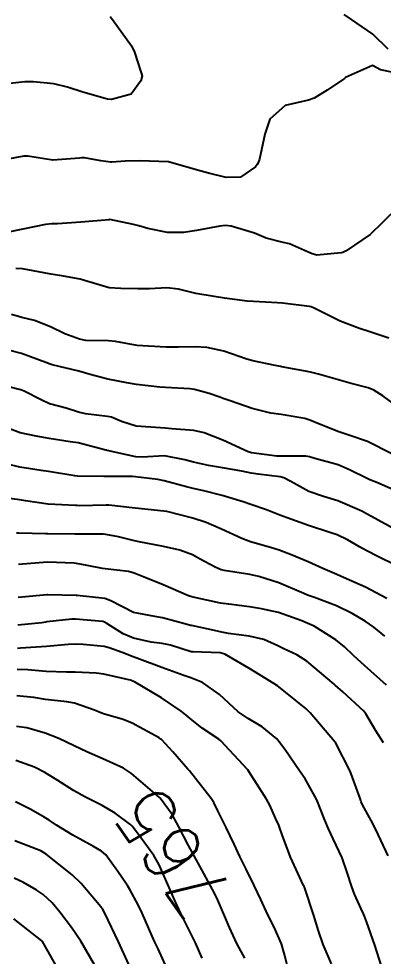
# Model space of a CAD drawing. Header units: metres. Extents: x 318500 to 325275, y 7408834 to 7428799.
# Drawn here: x 323558.9 to 323584.1, y 7421012.5 to 7421077.4 of the extents above; entities that cross this region are included whole.
import ezdxf
from ezdxf.enums import TextEntityAlignment as Align

# ---------------------------------------------------------------- set-up
doc = ezdxf.new("R2010")
doc.units = ezdxf.units.M
doc.header["$MEASUREMENT"] = 0
for name, color, linetype in [('Cotas', 45, 'Continuous'), ('Curvas de Nivel 1m', 11, 'Continuous'), ('Curvas de Nivel 5m', 15, 'Continuous'), ('Vias Primárias', 230, 'Continuous')]:
    doc.layers.add(name, color=color, linetype=linetype)
doc.styles.add('Style-STANDARD', font='STANDARD.shx')

msp = doc.modelspace()

# ---------------------------------------------------------------- linework, layer by layer
at = {"layer": 'Curvas de Nivel 1m', "flags": 128}
for points, elevation in [([(323565.184, 7421077.522), (323565.347, 7421077.305), (323566.653, 7421075.5), (323566.87, 7421075.051), (323567.302, 7421073.7), (323567.373, 7421073.489), (323567.383, 7421073.404), (323567.294, 7421073.069), (323566.627, 7421072.152), (323565.274, 7421071.768), (323564.991, 7421071.807), (323563.281, 7421072.293), (323562.222, 7421072.625), (323561.289, 7421072.854), (323559.882, 7421073), (323559.291, 7421072.99), (323558.045, 7421072.863)], 782), ([(323584.395, 7421075.264), (323583.335, 7421076.306), (323581.87, 7421077.302), (323581.355, 7421077.662)], 782), ([(323585.303, 7421073.529), (323583.866, 7421073.832), (323583.309, 7421074.132), (323581.453, 7421073.308), (323581.372, 7421073.236), (323581.298, 7421073.178), (323580.185, 7421072.423), (323579.278, 7421071.879), (323578.885, 7421071.727), (323577.27, 7421071.36), (323576.216, 7421070.415), (323575.863, 7421069.381), (323575.493, 7421067.656), (323575.403, 7421067.387), (323575.337, 7421067.269), (323575.216, 7421067.118), (323574.192, 7421066.414), (323573.205, 7421066.383), (323571.966, 7421066.671), (323571.212, 7421066.894), (323569.22, 7421067.47), (323567.22, 7421067.539), (323566.208, 7421067.505), (323565.3, 7421067.438), (323565.219, 7421067.442), (323564.545, 7421067.53), (323563.407, 7421067.732), (323563.222, 7421067.732), (323563.062, 7421067.712), (323561.22, 7421067.57), (323559.485, 7421067.859), (323559.223, 7421067.856), (323557.957, 7421067.619)], 781), ([(323584.428, 7421055.259), (323583.067, 7421055.729), (323582.419, 7421055.94), (323581.077, 7421056.429), (323579.276, 7421057.328), (323579.081, 7421057.423), (323578.959, 7421057.455), (323577.085, 7421057.674), (323576.745, 7421057.705), (323575.086, 7421057.792), (323574.654, 7421057.827), (323573.089, 7421058.032), (323572.37, 7421058.141), (323571.094, 7421058.358), (323569.913, 7421058.643), (323569.099, 7421058.756), (323567.905, 7421058.675), (323567.098, 7421058.666), (323565.909, 7421058.696), (323565.098, 7421058.751), (323563.405, 7421059.246), (323563.107, 7421059.34), (323561.961, 7421059.561), (323561.112, 7421059.689), (323560.97, 7421059.715), (323559.117, 7421060.06), (323558.652, 7421060.072)], 779), ([(323584.999, 7421050.547), (323584.015, 7421051.265), (323583.411, 7421051.671), (323583.015, 7421051.82), (323581.841, 7421052.121), (323581.02, 7421052.358), (323579.581, 7421052.768), (323579.026, 7421052.91), (323578.679, 7421052.988), (323577.029, 7421053.286), (323576.966, 7421053.297), (323576.588, 7421053.367), (323575.035, 7421053.69), (323574.613, 7421053.818), (323573.044, 7421054.364), (323571.85, 7421054.626), (323571.048, 7421054.654), (323569.876, 7421054.629), (323569.048, 7421054.649), (323567.828, 7421054.702), (323567.049, 7421054.762), (323565.539, 7421055.026), (323565.053, 7421055.083), (323563.493, 7421055.104), (323563.054, 7421055.183), (323562.05, 7421055.56), (323561.065, 7421056.037), (323559.959, 7421056.477), (323559.071, 7421056.696), (323558.364, 7421056.901)], 778), ([(323584.638, 7421047.255), (323582.963, 7421048.119), (323581.739, 7421048.527), (323580.972, 7421048.791), (323579.65, 7421049.323), (323578.984, 7421049.587), (323578.624, 7421049.696), (323576.989, 7421049.977), (323576.279, 7421050.082), (323574.995, 7421050.394), (323573.473, 7421050.928), (323572.997, 7421051.095), (323572.759, 7421051.175), (323572.024, 7421051.425), (323571.004, 7421051.717), (323570.681, 7421051.768), (323569.006, 7421051.851), (323568.6, 7421051.88), (323567.009, 7421052.067), (323566.337, 7421052.174), (323565.014, 7421052.425), (323563.802, 7421052.754), (323563.022, 7421052.985), (323561.179, 7421053.417), (323561.028, 7421053.459), (323560.724, 7421053.575), (323559.039, 7421054.193), (323558.244, 7421054.41)], 777), ([(323584.922, 7421044.701), (323583.606, 7421045.27), (323583.123, 7421045.468), (323582.933, 7421045.552), (323581.773, 7421046.132), (323580.942, 7421046.494), (323579.329, 7421046.943), (323578.947, 7421047.054), (323578.707, 7421047.093), (323576.947, 7421047.094), (323576.689, 7421047.105), (323574.949, 7421047.327), (323574.712, 7421047.392), (323572.962, 7421048.211), (323571.679, 7421048.72), (323570.971, 7421048.873), (323569.438, 7421048.998), (323568.974, 7421049.043), (323567.315, 7421049.147), (323566.975, 7421049.179), (323565.97, 7421049.505), (323565.261, 7421049.794), (323564.983, 7421049.85), (323563.464, 7421050.022), (323562.986, 7421050.151), (323562.126, 7421050.421), (323560.991, 7421050.713), (323560.415, 7421051), (323559.235, 7421051.596), (323559.001, 7421051.678), (323558.9, 7421051.703), (323557.009, 7421052.204)], 776), ([(323584.853, 7421039.572), (323583.716, 7421040.124), (323582.863, 7421040.581), (323582.407, 7421040.828), (323581.588, 7421041.299), (323580.875, 7421041.653), (323580.367, 7421041.826), (323578.884, 7421042.292), (323577.418, 7421042.826), (323576.895, 7421043.023), (323575.98, 7421043.374), (323574.906, 7421043.758), (323574.368, 7421043.936), (323572.915, 7421044.381), (323571.644, 7421044.704), (323570.921, 7421044.855), (323570.445, 7421044.97), (323568.919, 7421045.387), (323568.482, 7421045.474), (323566.923, 7421045.678), (323566.72, 7421045.696), (323564.923, 7421045.698), (323564.746, 7421045.699), (323562.923, 7421045.722), (323562.731, 7421045.743), (323560.927, 7421046.038), (323560.402, 7421046.104), (323558.931, 7421046.347), (323557.986, 7421046.562)], 774), ([(323584.299, 7421037.258), (323582.831, 7421038.025), (323581.523, 7421038.616), (323580.844, 7421038.908), (323579.875, 7421039.32), (323578.854, 7421039.775), (323577.765, 7421040.252), (323576.862, 7421040.59), (323576.269, 7421040.774), (323574.868, 7421041.168), (323574.273, 7421041.396), (323572.88, 7421042.054), (323571.809, 7421042.503), (323570.891, 7421042.818), (323569.104, 7421043.259), (323568.897, 7421043.288), (323566.9, 7421043.49), (323565.096, 7421043.711), (323564.902, 7421043.716), (323563.025, 7421043.672), (323562.901, 7421043.675), (323562.772, 7421043.68), (323560.902, 7421043.777), (323559.321, 7421044.01), (323558.905, 7421044.076), (323557.535, 7421044.25)], 773), ([(323584.169, 7421034.644), (323583.396, 7421035.271), (323582.796, 7421035.68), (323581.897, 7421036.2), (323580.812, 7421036.746), (323579.302, 7421037.325), (323578.822, 7421037.489), (323578.558, 7421037.6), (323576.834, 7421038.324), (323575.451, 7421038.771), (323574.843, 7421038.9), (323573.069, 7421039.185), (323572.847, 7421039.242), (323572.441, 7421039.416), (323571.401, 7421039.977), (323570.858, 7421040.266), (323570.005, 7421040.596), (323568.864, 7421040.857), (323567.173, 7421041.181), (323566.866, 7421041.25), (323565.749, 7421041.507), (323564.872, 7421041.686), (323564.697, 7421041.698), (323562.872, 7421041.69), (323562.733, 7421041.69), (323560.872, 7421041.722), (323560.719, 7421041.725), (323558.873, 7421041.775), (323558.696, 7421041.779)], 772), ([(323584.286, 7421031.257), (323582.76, 7421032.602), (323582.009, 7421033.291), (323581.375, 7421033.9), (323580.781, 7421034.394), (323579.275, 7421035.325), (323578.793, 7421035.549), (323578.435, 7421035.696), (323576.804, 7421036.28), (323575.64, 7421036.545), (323574.809, 7421036.671), (323573.369, 7421036.847), (323572.813, 7421036.927), (323570.923, 7421037.334), (323570.819, 7421037.361), (323570.594, 7421037.443), (323568.831, 7421038.205), (323567.637, 7421038.677), (323566.835, 7421039.005), (323566.453, 7421039.113), (323564.838, 7421039.307), (323564.645, 7421039.33), (323563.594, 7421039.539), (323562.842, 7421039.678), (323562.697, 7421039.697), (323560.843, 7421039.755), (323558.84, 7421039.6)], 771), ([(323584.387, 7421019.449), (323583.545, 7421021.266), (323583.222, 7421021.877), (323582.627, 7421022.966), (323582.53, 7421023.182), (323582.494, 7421023.282), (323582.426, 7421023.49), (323581.757, 7421025.294), (323580.765, 7421027.233), (323580.722, 7421027.31), (323580.709, 7421027.329), (323580.69, 7421027.352), (323579.011, 7421029.327), (323578.714, 7421029.624), (323577.413, 7421030.666), (323576.738, 7421031.196), (323576.494, 7421031.364), (323574.755, 7421032.423), (323573.097, 7421033.407), (323572.771, 7421033.493), (323570.888, 7421033.555), (323570.771, 7421033.57), (323569.341, 7421034.027), (323568.777, 7421034.135), (323568.019, 7421034.236), (323566.78, 7421034.507), (323566.076, 7421034.794), (323564.951, 7421035.518), (323564.791, 7421035.619), (323564.664, 7421035.65), (323562.794, 7421035.822), (323562.526, 7421035.821), (323560.791, 7421035.626), (323560.741, 7421035.621), (323560.46, 7421035.575), (323558.787, 7421035.412)], 769), ([(323583.938, 7421011.798), (323583.464, 7421013.266), (323582.889, 7421014.91), (323582.756, 7421015.277), (323582.693, 7421015.439), (323582.535, 7421015.769), (323582.057, 7421016.799), (323581.878, 7421017.29), (323581.565, 7421018.295), (323581.206, 7421019.301), (323580.6, 7421020.623), (323580.261, 7421021.313), (323580.019, 7421021.913), (323579.454, 7421023.322), (323578.651, 7421024.761), (323578.264, 7421025.336), (323577.265, 7421026.767), (323576.842, 7421027.358), (323576.773, 7421027.441), (323576.692, 7421027.533), (323575.695, 7421028.37), (323574.706, 7421028.941), (323574.028, 7421029.397), (323572.728, 7421030.604), (323571.552, 7421031.428), (323570.745, 7421031.754), (323570.276, 7421031.918), (323568.755, 7421032.483), (323567.197, 7421033.052), (323566.766, 7421033.211), (323565.999, 7421033.502), (323565.099, 7421033.841), (323564.774, 7421033.934), (323563.303, 7421034.07), (323562.775, 7421034.078), (323562.273, 7421034.058), (323560.774, 7421033.935), (323558.977, 7421033.811), (323558.763, 7421033.795)], 768), ([(323580.48, 7421011.971), (323579.894, 7421013.316), (323579.576, 7421014.257), (323579.264, 7421015.323), (323578.601, 7421017.278), (323578.582, 7421017.33), (323578.551, 7421017.39), (323577.654, 7421019.344), (323577.058, 7421020.899), (323576.898, 7421021.356), (323576.825, 7421021.569), (323576.617, 7421022.051), (323576.207, 7421022.947), (323575.979, 7421023.37), (323574.764, 7421025.283), (323574.691, 7421025.39), (323574.661, 7421025.426), (323572.818, 7421027.409), (323572.691, 7421027.509), (323571.548, 7421028.277), (323570.705, 7421028.944), (323570.438, 7421029.174), (323570.082, 7421029.449), (323568.724, 7421030.379), (323566.855, 7421031.489), (323566.741, 7421031.54), (323566.667, 7421031.566), (323564.747, 7421032.006), (323564.2, 7421032.076), (323562.749, 7421032.141), (323562.164, 7421032.141), (323560.749, 7421032.191), (323559.486, 7421032.324), (323558.747, 7421032.346)], 767), ([(323577.554, 7421011.344), (323577.229, 7421012.608), (323577.009, 7421013.352), (323576.517, 7421014.499), (323576.085, 7421015.367), (323575.594, 7421016.428), (323575.139, 7421017.381), (323574.567, 7421018.519), (323574.144, 7421019.394), (323573.744, 7421020.247), (323573.204, 7421021.404), (323572.622, 7421022.567), (323572.346, 7421023.133), (323572.167, 7421023.417), (323570.658, 7421025.32), (323570.558, 7421025.442), (323569.499, 7421026.637), (323568.757, 7421027.469), (323568.725, 7421027.504), (323568.691, 7421027.525), (323568.558, 7421027.604), (323566.701, 7421028.615), (323566.075, 7421028.871), (323564.708, 7421029.276), (323564.528, 7421029.342), (323564.099, 7421029.529), (323562.717, 7421029.998), (323562.182, 7421030.092), (323560.72, 7421030.268), (323559.907, 7421030.398), (323558.724, 7421030.524)], 766), ([(323571.544, 7421012.364), (323571.077, 7421013.431), (323570.516, 7421014.537), (323570.055, 7421015.445), (323569.646, 7421016.342), (323569.161, 7421017.454), (323568.57, 7421018.815), (323568.207, 7421019.466), (323567.078, 7421021.008), (323566.705, 7421021.489), (323566.611, 7421021.59), (323565.52, 7421022.407), (323564.624, 7421022.932), (323563.43, 7421023.532), (323562.636, 7421023.963), (323561.555, 7421024.648), (323560.655, 7421025.218), (323559.947, 7421025.581), (323558.667, 7421026.049)], 764), ([(323569.181, 7421011.453), (323568.493, 7421012.998), (323568.275, 7421013.463), (323568.084, 7421013.889), (323567.383, 7421015.477), (323567.112, 7421016.058), (323566.546, 7421017.11), (323566.407, 7421017.35), (323566.314, 7421017.494), (323565.714, 7421018.352), (323564.877, 7421019.516), (323564.584, 7421019.774), (323564.021, 7421020.093), (323562.6, 7421020.871), (323561.474, 7421021.557), (323560.957, 7421021.909), (323560.616, 7421022.123), (323559.688, 7421022.651), (323558.626, 7421023.173)], 763), ([(323566.477, 7421011.926), (323565.754, 7421013.501), (323565.047, 7421014.988), (323564.788, 7421015.516), (323564.695, 7421015.681), (323564.534, 7421015.91), (323563.178, 7421017.534), (323562.559, 7421018.131), (323560.758, 7421019.567), (323560.582, 7421019.681), (323560.376, 7421019.78), (323558.593, 7421020.491)], 762), ([(323564.102, 7421011.897), (323563.147, 7421013.534), (323562.514, 7421014.478), (323561.704, 7421015.552), (323561.163, 7421016.188), (323560.542, 7421016.761), (323560.06, 7421017.092), (323559.179, 7421017.591), (323558.554, 7421017.891)], 761)]:
    msp.add_lwpolyline(points, dxfattribs=dict(at, elevation=elevation))
at = {"layer": 'Curvas de Nivel 5m', "flags": 128}
for points, elevation in [([(323584.574, 7421063.854), (323583.997, 7421063.267), (323583.151, 7421062.426), (323581.486, 7421061.305), (323581.261, 7421061.186), (323581.138, 7421061.165), (323579.457, 7421061.005), (323579.136, 7421061.093), (323578.612, 7421061.338), (323577.579, 7421061.788), (323577.145, 7421061.881), (323575.962, 7421062.192), (323575.151, 7421062.522), (323573.545, 7421063.018), (323573.156, 7421063.055), (323572.749, 7421063.009), (323571.153, 7421062.711), (323570.268, 7421062.57), (323569.151, 7421062.57), (323567.791, 7421062.846), (323567.155, 7421063.038), (323566.795, 7421063.134), (323565.159, 7421063.463), (323565.1, 7421063.462), (323563.157, 7421063.285), (323561.541, 7421063.182), (323561.156, 7421063.18), (323560.716, 7421063.137), (323559.152, 7421062.806), (323558.133, 7421062.598)], 780), ([(323584.882, 7421042.019), (323583.239, 7421042.931), (323582.898, 7421043.119), (323582.582, 7421043.285), (323580.91, 7421044.007), (323579.923, 7421044.312), (323578.92, 7421044.66), (323577.673, 7421045.349), (323577.176, 7421045.6), (323576.933, 7421045.658), (323575.402, 7421045.85), (323574.935, 7421045.931), (323574.269, 7421046.064), (323572.939, 7421046.281), (323571.964, 7421046.449), (323570.942, 7421046.677), (323570.342, 7421046.85), (323568.945, 7421047.117), (323567.4, 7421047.029), (323566.943, 7421047.054), (323564.971, 7421047.498), (323564.95, 7421047.503), (323564.88, 7421047.521), (323562.957, 7421048.017), (323562.413, 7421048.101), (323560.961, 7421048.314), (323560.071, 7421048.475), (323558.967, 7421048.72), (323557.238, 7421049.364)], 775), ([(323584.079, 7421027.259), (323583.529, 7421028.098), (323582.851, 7421029.278), (323582.713, 7421029.457), (323581.251, 7421030.783), (323580.739, 7421031.242), (323580.664, 7421031.311), (323578.764, 7421032.91), (323578.081, 7421033.34), (323577.192, 7421033.772), (323576.776, 7421033.979), (323575.81, 7421034.404), (323574.783, 7421034.641), (323573.351, 7421034.838), (323572.785, 7421034.946), (323572.394, 7421035.024), (323570.789, 7421035.373), (323570.734, 7421035.385), (323570.496, 7421035.444), (323568.796, 7421035.901), (323568.271, 7421036.003), (323566.802, 7421036.284), (323565.229, 7421037.099), (323564.816, 7421037.258), (323562.904, 7421037.463), (323562.819, 7421037.465), (323560.874, 7421037.514), (323560.819, 7421037.514), (323559.081, 7421037.331), (323558.816, 7421037.313)], 770), ([(323574.485, 7421012.36), (323573.936, 7421013.388), (323573.433, 7421014.48), (323573.041, 7421015.405), (323572.541, 7421016.535), (323572.25, 7421017.117), (323572.091, 7421017.417), (323571.519, 7421018.473), (323570.992, 7421019.434), (323570.591, 7421020.155), (323569.934, 7421021.45), (323569.47, 7421022.308), (323568.63, 7421023.424), (323568.584, 7421023.47), (323566.655, 7421025.145), (323566.097, 7421025.498), (323564.669, 7421026.15), (323563.572, 7421026.641), (323562.683, 7421027.058), (323561.632, 7421027.561), (323560.694, 7421027.929), (323559.411, 7421028.303), (323558.698, 7421028.39)], 765), ([(323561.619, 7421011.553), (323560.499, 7421013.519), (323560.452, 7421013.571), (323558.522, 7421015.077)], 760)]:
    msp.add_lwpolyline(points, dxfattribs=dict(at, elevation=elevation))
at = {"layer": 'Vias Primárias'}
for points in [[(323715.644, 7420145.548, 0), (323709.04, 7420132.939)], [(323831.088, 7420001.787, 0), (323833.844, 7420008.443, 0.220888)], [(323205.069, 7420933.766, 0), (323207.298, 7420931.929, 0.020742), (323210.311, 7420929.649), (323213.335, 7420928.865), (323214.564, 7420929.479), (323216.061, 7420926.782), (323213.869, 7420925.313), (323213.871, 7420924.556), (323218.068, 7420917.639), (323222.108, 7420910.972), (323227.38, 7420903.131), (323230.217, 7420898.982, 0.38291), (323236.446, 7420897.46), (323249.502, 7420903.926), (323257.59, 7420907.836)]]:
    msp.add_lwpolyline(points, format="xyb", dxfattribs=at)

# ---------------------------------------------------------------- texts
at = {"layer": 'Cotas', "style": 'Style-STANDARD'}
msp.add_text('765', height=4, rotation=125.27485, dxfattribs=at).set_placement((323569.495, 7421019.639, 765), align=Align.MIDDLE_CENTER)

doc.saveas('drawing.dxf')
